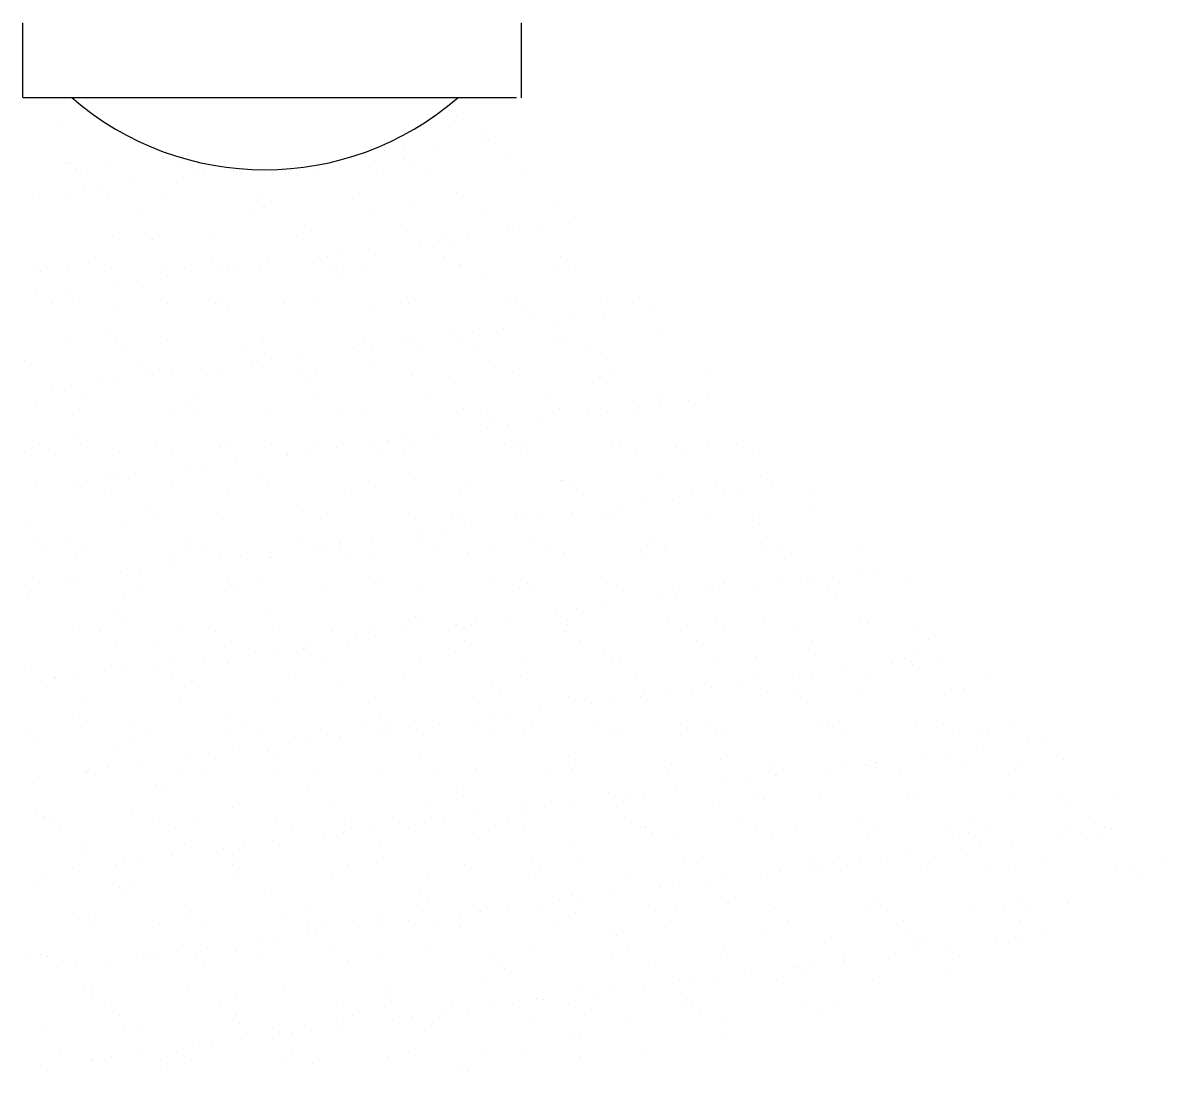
# Model space of a CAD drawing. Header units: metres. Extents: x -0.092 to 0.153, y -0.141 to 0.
# Drawn here: x 0 to 0.1526, y -0.1404 to 0 of the extents above; entities that cross this region are included whole.
import ezdxf

# ---------------------------------------------------------------- set-up
doc = ezdxf.new("R2010")
doc.units = ezdxf.units.M

# ---------------------------------------------------------------- blocks, each defined once
blk = doc.blocks.new('*X0')
at = {"color": 0}
for p, q in [((11.57469, 5.51392), (11.57469, 5.51392)), ((11.5749, 5.51457), (11.5749, 5.51457)), ((11.52222, 5.51317), (11.52222, 5.51317)), ((11.57837, 5.51208), (11.57837, 5.51208)), ((11.57199, 5.51077), (11.57199, 5.51077)), ((11.57879, 5.51167), (11.57879, 5.51167)), ((11.57929, 5.51124), (11.57929, 5.51124)), ((11.56533, 5.5099), (11.56533, 5.5099)), ((11.56793, 5.51024), (11.56793, 5.51024)), ((11.58145, 5.50924), (11.58145, 5.50924)), ((11.52253, 5.50815), (11.52253, 5.50815)), ((11.52303, 5.50831), (11.52303, 5.50831)), ((11.52395, 5.50746), (11.52395, 5.50746)), ((11.52857, 5.50816), (11.52857, 5.50816)), ((11.5381, 5.50818), (11.5381, 5.50818)), ((11.56334, 5.50769), (11.56334, 5.50769)), ((11.56795, 5.50875), (11.56795, 5.50875)), ((11.56924, 5.50823), (11.56924, 5.50823)), ((11.52464, 5.5068), (11.52464, 5.5068)), ((11.53841, 5.50635), (11.53841, 5.50635)), ((11.54021, 5.50683), (11.54021, 5.50683)), ((11.54101, 5.50669), (11.54101, 5.50669)), ((11.54508, 5.50723), (11.54508, 5.50723)), ((11.55578, 5.50686), (11.55578, 5.50686)), ((11.56426, 5.50685), (11.56426, 5.50685)), ((11.57135, 5.50689), (11.57135, 5.50689)), ((11.58364, 5.50725), (11.58364, 5.50725)), ((11.52495, 5.50458), (11.52495, 5.50458)), ((11.52755, 5.50492), (11.52755, 5.50492)), ((11.53162, 5.50546), (11.53162, 5.50546)), ((11.51816, 5.50369), (11.51816, 5.50369)), ((11.52254, 5.50353), (11.52254, 5.50353)), ((11.5283, 5.50348), (11.5283, 5.50348)), ((11.53562, 5.5037), (11.53562, 5.5037)), ((11.54831, 5.5033), (11.54831, 5.5033)), ((11.54841, 5.50364), (11.54841, 5.50364)), ((11.56192, 5.50412), (11.56192, 5.50412)), ((11.56861, 5.50286), (11.56861, 5.50286)), ((11.57501, 5.50429), (11.57501, 5.50429)), ((11.53223, 5.50197), (11.53223, 5.50197)), ((11.5478, 5.502), (11.5478, 5.502)), ((11.54923, 5.50246), (11.54923, 5.50246)), ((11.56337, 5.50203), (11.56337, 5.50203)), ((11.57894, 5.50205), (11.57894, 5.50205)), ((11.58862, 5.50269), (11.58862, 5.50269)), ((11.59006, 5.50021), (11.59006, 5.50021)), ((11.52888, 5.49852), (11.52888, 5.49852)), ((11.53328, 5.49892), (11.53328, 5.49892)), ((11.54238, 5.49901), (11.54238, 5.49901)), ((11.55358, 5.49847), (11.55358, 5.49847)), ((11.55547, 5.49918), (11.55547, 5.49918)), ((11.56826, 5.49912), (11.56826, 5.49912)), ((11.57359, 5.4983), (11.57359, 5.4983)), ((11.5766, 5.49844), (11.5766, 5.49844)), ((11.58177, 5.4996), (11.58177, 5.4996)), ((11.5834, 5.49933), (11.5834, 5.49933)), ((11.586, 5.49967), (11.586, 5.49967)), ((11.5342, 5.49807), (11.5342, 5.49807)), ((11.56994, 5.49756), (11.56994, 5.49756)), ((11.57254, 5.4979), (11.57254, 5.4979)), ((11.57451, 5.49746), (11.57451, 5.49746)), ((11.52657, 5.49563), (11.52657, 5.49563)), ((11.54214, 5.49566), (11.54214, 5.49566)), ((11.55648, 5.49579), (11.55648, 5.49579)), ((11.55771, 5.49568), (11.55771, 5.49568)), ((11.55908, 5.49613), (11.55908, 5.49613)), ((11.56315, 5.49666), (11.56315, 5.49666)), ((11.57328, 5.49571), (11.57328, 5.49571)), ((11.58885, 5.49574), (11.58885, 5.49574)), ((11.51825, 5.49453), (11.51825, 5.49453)), ((11.51917, 5.49368), (11.51917, 5.49368)), ((11.52285, 5.4939), (11.52285, 5.4939)), ((11.52868, 5.49428), (11.52868, 5.49428)), ((11.53594, 5.49406), (11.53594, 5.49406)), ((11.53855, 5.49408), (11.53855, 5.49408)), ((11.54302, 5.49401), (11.54302, 5.49401)), ((11.54425, 5.49431), (11.54425, 5.49431)), ((11.54562, 5.49436), (11.54562, 5.49436)), ((11.54873, 5.494), (11.54873, 5.494)), ((11.54969, 5.49489), (11.54969, 5.49489)), ((11.55856, 5.49391), (11.55856, 5.49391)), ((11.55982, 5.49434), (11.55982, 5.49434)), ((11.56223, 5.49449), (11.56223, 5.49449)), ((11.57532, 5.49466), (11.57532, 5.49466)), ((11.57539, 5.49437), (11.57539, 5.49437)), ((11.58811, 5.4946), (11.58811, 5.4946)), ((11.59096, 5.4944), (11.59096, 5.4944)), ((11.52956, 5.49224), (11.52956, 5.49224)), ((11.53216, 5.49258), (11.53216, 5.49258)), ((11.53623, 5.49312), (11.53623, 5.49312)), ((11.55948, 5.49307), (11.55948, 5.49307)), ((11.57886, 5.49347), (11.57886, 5.49347)), ((11.5187, 5.49081), (11.5187, 5.49081)), ((11.52277, 5.49135), (11.52277, 5.49135)), ((11.5207, 5.48942), (11.5207, 5.48942)), ((11.52352, 5.4897), (11.52352, 5.4897)), ((11.53627, 5.48945), (11.53627, 5.48945)), ((11.5427, 5.48938), (11.5427, 5.48938)), ((11.54353, 5.48952), (11.54353, 5.48952)), ((11.55184, 5.48948), (11.55184, 5.48948)), ((11.55579, 5.48954), (11.55579, 5.48954)), ((11.56383, 5.48908), (11.56383, 5.48908)), ((11.56741, 5.48951), (11.56741, 5.48951)), ((11.56858, 5.48948), (11.56858, 5.48948)), ((11.58208, 5.48997), (11.58208, 5.48997)), ((11.58298, 5.48953), (11.58298, 5.48953)), ((11.59517, 5.49014), (11.59517, 5.49014)), ((11.59855, 5.48956), (11.59855, 5.48956)), ((11.5292, 5.48889), (11.5292, 5.48889)), ((11.54445, 5.48868), (11.54445, 5.48868)), ((11.58384, 5.48891), (11.58384, 5.48891)), ((11.58476, 5.48807), (11.58476, 5.48807)), ((11.59467, 5.48787), (11.59467, 5.48787)), ((11.60146, 5.48876), (11.60146, 5.48876)), ((11.58121, 5.4861), (11.58121, 5.4861)), ((11.58801, 5.48699), (11.58801, 5.48699)), ((11.59061, 5.48733), (11.59061, 5.48733)), ((11.5285, 5.48514), (11.5285, 5.48514)), ((11.5488, 5.48469), (11.5488, 5.48469)), ((11.56255, 5.48486), (11.56255, 5.48486)), ((11.5688, 5.48452), (11.5688, 5.48452)), ((11.57455, 5.48522), (11.57455, 5.48522)), ((11.57564, 5.48502), (11.57564, 5.48502)), ((11.57715, 5.48556), (11.57715, 5.48556)), ((11.58843, 5.48496), (11.58843, 5.48496)), ((11.60193, 5.48545), (11.60193, 5.48545)), ((11.52317, 5.48426), (11.52317, 5.48426)), ((11.52942, 5.48429), (11.52942, 5.48429)), ((11.53061, 5.48311), (11.53061, 5.48311)), ((11.53625, 5.48443), (11.53625, 5.48443)), ((11.54618, 5.48314), (11.54618, 5.48314)), ((11.54904, 5.48437), (11.54904, 5.48437)), ((11.56109, 5.48345), (11.56109, 5.48345)), ((11.56175, 5.48316), (11.56175, 5.48316)), ((11.56369, 5.48379), (11.56369, 5.48379)), ((11.56776, 5.48432), (11.56776, 5.48432)), ((11.56973, 5.48368), (11.56973, 5.48368)), ((11.57732, 5.48319), (11.57732, 5.48319)), ((11.58911, 5.48408), (11.58911, 5.48408)), ((11.59289, 5.48322), (11.59289, 5.48322)), ((11.51714, 5.48174), (11.51714, 5.48174)), ((11.53271, 5.48176), (11.53271, 5.48176)), ((11.54763, 5.48167), (11.54763, 5.48167)), ((11.54829, 5.48179), (11.54829, 5.48179)), ((11.55023, 5.48202), (11.55023, 5.48202)), ((11.5543, 5.48255), (11.5543, 5.48255)), ((11.56386, 5.48182), (11.56386, 5.48182)), ((11.57943, 5.48185), (11.57943, 5.48185)), ((11.595, 5.48188), (11.595, 5.48188)), ((11.53377, 5.48031), (11.53377, 5.48031)), ((11.53417, 5.4799), (11.53417, 5.4799)), ((11.53677, 5.48025), (11.53677, 5.48025)), ((11.54084, 5.48078), (11.54084, 5.48078)), ((11.55377, 5.48013), (11.55377, 5.48013)), ((11.5561, 5.47991), (11.5561, 5.47991)), ((11.5824, 5.48033), (11.5824, 5.48033)), ((11.59549, 5.4805), (11.59549, 5.4805)), ((11.60828, 5.48044), (11.60828, 5.48044)), ((11.52331, 5.47847), (11.52331, 5.47847)), ((11.52738, 5.47901), (11.52738, 5.47901)), ((11.52951, 5.47926), (11.52951, 5.47926)), ((11.54301, 5.47974), (11.54301, 5.47974)), ((11.5547, 5.47929), (11.5547, 5.47929)), ((11.56889, 5.47985), (11.56889, 5.47985)), ((11.57408, 5.47969), (11.57408, 5.47969)), ((11.59408, 5.47952), (11.59408, 5.47952)), ((11.595, 5.47868), (11.595, 5.47868)), ((11.52071, 5.47813), (11.52071, 5.47813)), ((11.52473, 5.4769), (11.52473, 5.4769)), ((11.5403, 5.47693), (11.5403, 5.47693)), ((11.55588, 5.47696), (11.55588, 5.47696)), ((11.57145, 5.47698), (11.57145, 5.47698)), ((11.58702, 5.47701), (11.58702, 5.47701)), ((11.60259, 5.47704), (11.60259, 5.47704)), ((11.51874, 5.47592), (11.51874, 5.47592)), ((11.53874, 5.47575), (11.53874, 5.47575)), ((11.57595, 5.47539), (11.57595, 5.47539)), ((11.58874, 5.47533), (11.58874, 5.47533)), ((11.59928, 5.47553), (11.59928, 5.47553)), ((11.60225, 5.47581), (11.60225, 5.47581)), ((11.60607, 5.47642), (11.60607, 5.47642)), ((11.60868, 5.47677), (11.60868, 5.47677)), ((11.52348, 5.47463), (11.52348, 5.47463)), ((11.53657, 5.4748), (11.53657, 5.4748)), ((11.53966, 5.4749), (11.53966, 5.4749)), ((11.54936, 5.47473), (11.54936, 5.47473)), ((11.55905, 5.4753), (11.55905, 5.4753)), ((11.56286, 5.47522), (11.56286, 5.47522)), ((11.57905, 5.47513), (11.57905, 5.47513)), ((11.57997, 5.47429), (11.57997, 5.47429)), ((11.59262, 5.47465), (11.59262, 5.47465)), ((11.59522, 5.47499), (11.59522, 5.47499)), ((11.59935, 5.47469), (11.59935, 5.47469)), ((11.57916, 5.47288), (11.57916, 5.47288)), ((11.58176, 5.47322), (11.58176, 5.47322)), ((11.58582, 5.47376), (11.58582, 5.47376)), ((11.52371, 5.47136), (11.52371, 5.47136)), ((11.54401, 5.47092), (11.54401, 5.47092)), ((11.56402, 5.47074), (11.56402, 5.47074)), ((11.5657, 5.47111), (11.5657, 5.47111)), ((11.5683, 5.47145), (11.5683, 5.47145)), ((11.57237, 5.47199), (11.57237, 5.47199)), ((11.5958, 5.47087), (11.5958, 5.47087)), ((11.60859, 5.47081), (11.60859, 5.47081)), ((11.51703, 5.46968), (11.51703, 5.46968)), ((11.51907, 5.47056), (11.51907, 5.47056)), ((11.52118, 5.46921), (11.52118, 5.46921)), ((11.52463, 5.47051), (11.52463, 5.47051)), ((11.52983, 5.46962), (11.52983, 5.46962)), ((11.53464, 5.47059), (11.53464, 5.47059)), ((11.53675, 5.46924), (11.53675, 5.46924)), ((11.54333, 5.47011), (11.54333, 5.47011)), ((11.55021, 5.47061), (11.55021, 5.47061)), ((11.55224, 5.46934), (11.55224, 5.46934)), ((11.55232, 5.46927), (11.55232, 5.46927)), ((11.55484, 5.46968), (11.55484, 5.46968)), ((11.55642, 5.47028), (11.55642, 5.47028)), ((11.55891, 5.47021), (11.55891, 5.47021)), ((11.56494, 5.4699), (11.56494, 5.4699)), ((11.56579, 5.47064), (11.56579, 5.47064)), ((11.56789, 5.4693), (11.56789, 5.4693)), ((11.56921, 5.47021), (11.56921, 5.47021)), ((11.58136, 5.47067), (11.58136, 5.47067)), ((11.58271, 5.4707), (11.58271, 5.4707)), ((11.58346, 5.46933), (11.58346, 5.46933)), ((11.58432, 5.4703), (11.58432, 5.4703)), ((11.59693, 5.4707), (11.59693, 5.4707)), ((11.59904, 5.46936), (11.59904, 5.46936)), ((11.60433, 5.47013), (11.60433, 5.47013)), ((11.60525, 5.46928), (11.60525, 5.46928)), ((11.6125, 5.47073), (11.6125, 5.47073)), ((11.61461, 5.46938), (11.61461, 5.46938)), ((11.54138, 5.46791), (11.54138, 5.46791)), ((11.54545, 5.46844), (11.54545, 5.46844)), ((11.52898, 5.46653), (11.52898, 5.46653)), ((11.53199, 5.46667), (11.53199, 5.46667)), ((11.53878, 5.46756), (11.53878, 5.46756)), ((11.54899, 5.46635), (11.54899, 5.46635)), ((11.60256, 5.46618), (11.60256, 5.46618)), ((11.61565, 5.46635), (11.61565, 5.46635)), ((11.51853, 5.4649), (11.51853, 5.4649)), ((11.5238, 5.465), (11.5238, 5.465)), ((11.52532, 5.46579), (11.52532, 5.46579)), ((11.52792, 5.46613), (11.52792, 5.46613)), ((11.53688, 5.46516), (11.53688, 5.46516)), ((11.54967, 5.4651), (11.54967, 5.4651)), ((11.54991, 5.46551), (11.54991, 5.46551)), ((11.56318, 5.46559), (11.56318, 5.46559)), ((11.56929, 5.46591), (11.56929, 5.46591)), ((11.57627, 5.46575), (11.57627, 5.46575)), ((11.58906, 5.46569), (11.58906, 5.46569)), ((11.5893, 5.46574), (11.5893, 5.46574)), ((11.59022, 5.4649), (11.59022, 5.4649)), ((11.6096, 5.4653), (11.6096, 5.4653)), ((11.61735, 5.46496), (11.61735, 5.46496)), ((11.52877, 5.46438), (11.52877, 5.46438)), ((11.54434, 5.46441), (11.54434, 5.46441)), ((11.55991, 5.46444), (11.55991, 5.46444)), ((11.57548, 5.46446), (11.57548, 5.46446)), ((11.59106, 5.46449), (11.59106, 5.46449)), ((11.60389, 5.46319), (11.60389, 5.46319)), ((11.60663, 5.46452), (11.60663, 5.46452)), ((11.61068, 5.46408), (11.61068, 5.46408)), ((11.61329, 5.46443), (11.61329, 5.46443)), ((11.6222, 5.46455), (11.6222, 5.46455)), ((11.53396, 5.46197), (11.53396, 5.46197)), ((11.59723, 5.46231), (11.59723, 5.46231)), ((11.59983, 5.46266), (11.59983, 5.46266)), ((11.62241, 5.46166), (11.62241, 5.46166)), ((11.51735, 5.46005), (11.51735, 5.46005)), ((11.53488, 5.46112), (11.53488, 5.46112)), ((11.54364, 5.46047), (11.54364, 5.46047)), ((11.55426, 5.46152), (11.55426, 5.46152)), ((11.55673, 5.46064), (11.55673, 5.46064)), ((11.56952, 5.46058), (11.56952, 5.46058)), ((11.57427, 5.46135), (11.57427, 5.46135)), ((11.57519, 5.46051), (11.57519, 5.46051)), ((11.58303, 5.46107), (11.58303, 5.46107)), ((11.58377, 5.46054), (11.58377, 5.46054)), ((11.58637, 5.46088), (11.58637, 5.46088)), ((11.59043, 5.46142), (11.59043, 5.46142)), ((11.59457, 5.46091), (11.59457, 5.46091)), ((11.59612, 5.46123), (11.59612, 5.46123)), ((11.60891, 5.46117), (11.60891, 5.46117)), ((11.61458, 5.46074), (11.61458, 5.46074)), ((11.53014, 5.45999), (11.53014, 5.45999)), ((11.57031, 5.45877), (11.57031, 5.45877)), ((11.57291, 5.45911), (11.57291, 5.45911)), ((11.57698, 5.45965), (11.57698, 5.45965)), ((11.6155, 5.45989), (11.6155, 5.45989)), ((11.51893, 5.45758), (11.51893, 5.45758)), ((11.52311, 5.45804), (11.52311, 5.45804)), ((11.53868, 5.45807), (11.53868, 5.45807)), ((11.53923, 5.45714), (11.53923, 5.45714)), ((11.55425, 5.45809), (11.55425, 5.45809)), ((11.55685, 5.457), (11.55685, 5.457)), ((11.55945, 5.45734), (11.55945, 5.45734)), ((11.56352, 5.45787), (11.56352, 5.45787)), ((11.56982, 5.45812), (11.56982, 5.45812)), ((11.58539, 5.45815), (11.58539, 5.45815)), ((11.60097, 5.45818), (11.60097, 5.45818)), ((11.61654, 5.45821), (11.61654, 5.45821)), ((11.51985, 5.45673), (11.51985, 5.45673)), ((11.52522, 5.45669), (11.52522, 5.45669)), ((11.5372, 5.45553), (11.5372, 5.45553)), ((11.54079, 5.45672), (11.54079, 5.45672)), ((11.54599, 5.45557), (11.54599, 5.45557)), ((11.54999, 5.45547), (11.54999, 5.45547)), ((11.55006, 5.4561), (11.55006, 5.4561)), ((11.55636, 5.45675), (11.55636, 5.45675)), ((11.55924, 5.45696), (11.55924, 5.45696)), ((11.56016, 5.45612), (11.56016, 5.45612)), ((11.56349, 5.45595), (11.56349, 5.45595)), ((11.57193, 5.45678), (11.57193, 5.45678)), ((11.57658, 5.45612), (11.57658, 5.45612)), ((11.57954, 5.45652), (11.57954, 5.45652)), ((11.5875, 5.45681), (11.5875, 5.45681)), ((11.58937, 5.45606), (11.58937, 5.45606)), ((11.59955, 5.45635), (11.59955, 5.45635)), ((11.60047, 5.45551), (11.60047, 5.45551)), ((11.60288, 5.45655), (11.60288, 5.45655)), ((11.60307, 5.45684), (11.60307, 5.45684)), ((11.61596, 5.45671), (11.61596, 5.45671)), ((11.61864, 5.45686), (11.61864, 5.45686)), ((11.61985, 5.45591), (11.61985, 5.45591)), ((11.62875, 5.45665), (11.62875, 5.45665)), ((11.52411, 5.45536), (11.52411, 5.45536)), ((11.5366, 5.45433), (11.5366, 5.45433)), ((11.54339, 5.45523), (11.54339, 5.45523)), ((11.52314, 5.45256), (11.52314, 5.45256)), ((11.5242, 5.45275), (11.5242, 5.45275)), ((11.52993, 5.45345), (11.52993, 5.45345)), ((11.53253, 5.4538), (11.53253, 5.4538)), ((11.54421, 5.45258), (11.54421, 5.45258)), ((11.62196, 5.45262), (11.62196, 5.45262)), ((11.62875, 5.45352), (11.62875, 5.45352)), ((11.63136, 5.45386), (11.63136, 5.45386)), ((11.51724, 5.45183), (11.51724, 5.45183)), ((11.51908, 5.45202), (11.51908, 5.45202)), ((11.53281, 5.45186), (11.53281, 5.45186)), ((11.54513, 5.45173), (11.54513, 5.45173)), ((11.54838, 5.45189), (11.54838, 5.45189)), ((11.55705, 5.45101), (11.55705, 5.45101)), ((11.56395, 5.45192), (11.56395, 5.45192)), ((11.56451, 5.45213), (11.56451, 5.45213)), ((11.56984, 5.45095), (11.56984, 5.45095)), ((11.57952, 5.45194), (11.57952, 5.45194)), ((11.58334, 5.45143), (11.58334, 5.45143)), ((11.58452, 5.45196), (11.58452, 5.45196)), ((11.58544, 5.45112), (11.58544, 5.45112)), ((11.59509, 5.45197), (11.59509, 5.45197)), ((11.59643, 5.4516), (11.59643, 5.4516)), ((11.60482, 5.45152), (11.60482, 5.45152)), ((11.60922, 5.45154), (11.60922, 5.45154)), ((11.61066, 5.452), (11.61066, 5.452)), ((11.61529, 5.45175), (11.61529, 5.45175)), ((11.6179, 5.45209), (11.6179, 5.45209)), ((11.62273, 5.45202), (11.62273, 5.45202)), ((11.62483, 5.45135), (11.62483, 5.45135)), ((11.62623, 5.45203), (11.62623, 5.45203)), ((11.63581, 5.45219), (11.63581, 5.45219)), ((11.51766, 5.45041), (11.51766, 5.45041)), ((11.53045, 5.45035), (11.53045, 5.45035)), ((11.54396, 5.45084), (11.54396, 5.45084)), ((11.60184, 5.44997), (11.60184, 5.44997)), ((11.60444, 5.45032), (11.60444, 5.45032)), ((11.6085, 5.45085), (11.6085, 5.45085)), ((11.62575, 5.4505), (11.62575, 5.4505)), ((11.52918, 5.44819), (11.52918, 5.44819)), ((11.58838, 5.4482), (11.58838, 5.4482)), ((11.59098, 5.44854), (11.59098, 5.44854)), ((11.59504, 5.44908), (11.59504, 5.44908)), ((11.5301, 5.44734), (11.5301, 5.44734)), ((11.54948, 5.44775), (11.54948, 5.44775)), ((11.56381, 5.44632), (11.56381, 5.44632)), ((11.56949, 5.44757), (11.56949, 5.44757)), ((11.57041, 5.44673), (11.57041, 5.44673)), ((11.57492, 5.44643), (11.57492, 5.44643)), ((11.5769, 5.44649), (11.5769, 5.44649)), ((11.57752, 5.44677), (11.57752, 5.44677)), ((11.58159, 5.44731), (11.58159, 5.44731)), ((11.58969, 5.44642), (11.58969, 5.44642)), ((11.58979, 5.44713), (11.58979, 5.44713)), ((11.60319, 5.44691), (11.60319, 5.44691)), ((11.6098, 5.44696), (11.6098, 5.44696)), ((11.61628, 5.44708), (11.61628, 5.44708)), ((11.62907, 5.44702), (11.62907, 5.44702)), ((11.6301, 5.44652), (11.6301, 5.44652)), ((11.52443, 5.44573), (11.52443, 5.44573)), ((11.52715, 5.44552), (11.52715, 5.44552)), ((11.53751, 5.44589), (11.53751, 5.44589)), ((11.54272, 5.44555), (11.54272, 5.44555)), ((11.5503, 5.44583), (11.5503, 5.44583)), ((11.55829, 5.44557), (11.55829, 5.44557)), ((11.56406, 5.445), (11.56406, 5.445)), ((11.56813, 5.44554), (11.56813, 5.44554)), ((11.57386, 5.4456), (11.57386, 5.4456)), ((11.58943, 5.44563), (11.58943, 5.44563)), ((11.605, 5.44566), (11.605, 5.44566)), ((11.61072, 5.44612), (11.61072, 5.44612)), ((11.62057, 5.44569), (11.62057, 5.44569)), ((11.63614, 5.44572), (11.63614, 5.44572)), ((11.52926, 5.44417), (11.52926, 5.44417)), ((11.53445, 5.44336), (11.53445, 5.44336)), ((11.54483, 5.4442), (11.54483, 5.4442)), ((11.55467, 5.44376), (11.55467, 5.44376)), ((11.5604, 5.44423), (11.5604, 5.44423)), ((11.56146, 5.44466), (11.56146, 5.44466)), ((11.57597, 5.44426), (11.57597, 5.44426)), ((11.59154, 5.44429), (11.59154, 5.44429)), ((11.60711, 5.44432), (11.60711, 5.44432)), ((11.62268, 5.44434), (11.62268, 5.44434)), ((11.63825, 5.44437), (11.63825, 5.44437)), ((11.54121, 5.44199), (11.54121, 5.44199)), ((11.548, 5.44289), (11.548, 5.44289)), ((11.5506, 5.44323), (11.5506, 5.44323)), ((11.55446, 5.44319), (11.55446, 5.44319)), ((11.55538, 5.44234), (11.55538, 5.44234)), ((11.57476, 5.44274), (11.57476, 5.44274)), ((11.58366, 5.4418), (11.58366, 5.4418)), ((11.59477, 5.44257), (11.59477, 5.44257)), ((11.59675, 5.44197), (11.59675, 5.44197)), ((11.60954, 5.4419), (11.60954, 5.4419)), ((11.61507, 5.44213), (11.61507, 5.44213)), ((11.62304, 5.44239), (11.62304, 5.44239)), ((11.63508, 5.44196), (11.63508, 5.44196)), ((11.63613, 5.44256), (11.63613, 5.44256)), ((11.64003, 5.44206), (11.64003, 5.44206)), ((11.51798, 5.44078), (11.51798, 5.44078)), ((11.52775, 5.44022), (11.52775, 5.44022)), ((11.53077, 5.44072), (11.53077, 5.44072)), ((11.53454, 5.44111), (11.53454, 5.44111)), ((11.53714, 5.44146), (11.53714, 5.44146)), ((11.54427, 5.44121), (11.54427, 5.44121)), ((11.55736, 5.44137), (11.55736, 5.44137)), ((11.57015, 5.44131), (11.57015, 5.44131)), ((11.59569, 5.44173), (11.59569, 5.44173)), ((11.62657, 5.44028), (11.62657, 5.44028)), ((11.63336, 5.44118), (11.63336, 5.44118)), ((11.63597, 5.44152), (11.63597, 5.44152)), ((11.636, 5.44111), (11.636, 5.44111)), ((11.51942, 5.43897), (11.51942, 5.43897)), ((11.52108, 5.43934), (11.52108, 5.43934)), ((11.52128, 5.43931), (11.52128, 5.43931)), ((11.52369, 5.43969), (11.52369, 5.43969)), ((11.53685, 5.43934), (11.53685, 5.43934)), ((11.53943, 5.4388), (11.53943, 5.4388)), ((11.55242, 5.43937), (11.55242, 5.43937)), ((11.56799, 5.43939), (11.56799, 5.43939)), ((11.58356, 5.43942), (11.58356, 5.43942)), ((11.59913, 5.43945), (11.59913, 5.43945)), ((11.6147, 5.43948), (11.6147, 5.43948)), ((11.6199, 5.43941), (11.6199, 5.43941)), ((11.62251, 5.43975), (11.62251, 5.43975)), ((11.63027, 5.43951), (11.63027, 5.43951)), ((11.64584, 5.43954), (11.64584, 5.43954)), ((11.54035, 5.43795), (11.54035, 5.43795)), ((11.55973, 5.43835), (11.55973, 5.43835)), ((11.57974, 5.43818), (11.57974, 5.43818)), ((11.58066, 5.43734), (11.58066, 5.43734)), ((11.60004, 5.43774), (11.60004, 5.43774)), ((11.60351, 5.43728), (11.60351, 5.43728)), ((11.60645, 5.43763), (11.60645, 5.43763)), ((11.60905, 5.43798), (11.60905, 5.43798)), ((11.61311, 5.43851), (11.61311, 5.43851)), ((11.61659, 5.43744), (11.61659, 5.43744)), ((11.62005, 5.43757), (11.62005, 5.43757)), ((11.62938, 5.43738), (11.62938, 5.43738)), ((11.64289, 5.43787), (11.64289, 5.43787)), ((11.52474, 5.43609), (11.52474, 5.43609)), ((11.53783, 5.43626), (11.53783, 5.43626)), ((11.55062, 5.4362), (11.55062, 5.4362)), ((11.56412, 5.43669), (11.56412, 5.43669)), ((11.57721, 5.43685), (11.57721, 5.43685)), ((11.59, 5.43679), (11.59, 5.43679)), ((11.59299, 5.43586), (11.59299, 5.43586)), ((11.59559, 5.43621), (11.59559, 5.43621)), ((11.59965, 5.43674), (11.59965, 5.43674)), ((11.62097, 5.43672), (11.62097, 5.43672)), ((11.64035, 5.43713), (11.64035, 5.43713)), ((11.5244, 5.43441), (11.5244, 5.43441)), ((11.58213, 5.43443), (11.58213, 5.43443)), ((11.5862, 5.43497), (11.5862, 5.43497)), ((11.52532, 5.43356), (11.52532, 5.43356)), ((11.53119, 5.433), (11.53119, 5.433)), ((11.5447, 5.43397), (11.5447, 5.43397)), ((11.54676, 5.43302), (11.54676, 5.43302)), ((11.56233, 5.43305), (11.56233, 5.43305)), ((11.56471, 5.43379), (11.56471, 5.43379)), ((11.56563, 5.43295), (11.56563, 5.43295)), ((11.56867, 5.43266), (11.56867, 5.43266)), ((11.57274, 5.4332), (11.57274, 5.4332)), ((11.5779, 5.43308), (11.5779, 5.43308)), ((11.57953, 5.43409), (11.57953, 5.43409)), ((11.58501, 5.43335), (11.58501, 5.43335)), ((11.59347, 5.43311), (11.59347, 5.43311)), ((11.60501, 5.43318), (11.60501, 5.43318)), ((11.60904, 5.43314), (11.60904, 5.43314)), ((11.62336, 5.43276), (11.62336, 5.43276)), ((11.62461, 5.43317), (11.62461, 5.43317)), ((11.62532, 5.43274), (11.62532, 5.43274)), ((11.63644, 5.43292), (11.63644, 5.43292)), ((11.64018, 5.43319), (11.64018, 5.43319)), ((11.64923, 5.43286), (11.64923, 5.43286)), ((11.51773, 5.43163), (11.51773, 5.43163)), ((11.51829, 5.43115), (11.51829, 5.43115)), ((11.53108, 5.43109), (11.53108, 5.43109)), ((11.5333, 5.43165), (11.5333, 5.43165)), ((11.54459, 5.43157), (11.54459, 5.43157)), ((11.54887, 5.43168), (11.54887, 5.43168)), ((11.55768, 5.43174), (11.55768, 5.43174)), ((11.55928, 5.43143), (11.55928, 5.43143)), ((11.56444, 5.43171), (11.56444, 5.43171)), ((11.56607, 5.43232), (11.56607, 5.43232)), ((11.57047, 5.43168), (11.57047, 5.43168)), ((11.58001, 5.43174), (11.58001, 5.43174)), ((11.58397, 5.43216), (11.58397, 5.43216)), ((11.59558, 5.43177), (11.59558, 5.43177)), ((11.59706, 5.43233), (11.59706, 5.43233)), ((11.60594, 5.43234), (11.60594, 5.43234)), ((11.60985, 5.43227), (11.60985, 5.43227)), ((11.61115, 5.43179), (11.61115, 5.43179)), ((11.62672, 5.43182), (11.62672, 5.43182)), ((11.64229, 5.43185), (11.64229, 5.43185)), ((11.64532, 5.43257), (11.64532, 5.43257)), ((11.64625, 5.43172), (11.64625, 5.43172)), ((11.52967, 5.42958), (11.52967, 5.42958)), ((11.54582, 5.42965), (11.54582, 5.42965)), ((11.55261, 5.43055), (11.55261, 5.43055)), ((11.55521, 5.43089), (11.55521, 5.43089)), ((11.64464, 5.42972), (11.64464, 5.42972)), ((11.65143, 5.43061), (11.65143, 5.43061)), ((11.65404, 5.43095), (11.65404, 5.43095)), ((11.53915, 5.42878), (11.53915, 5.42878)), ((11.54175, 5.42912), (11.54175, 5.42912)), ((11.54967, 5.42941), (11.54967, 5.42941)), ((11.5506, 5.42856), (11.5506, 5.42856)), ((11.56998, 5.42896), (11.56998, 5.42896)), ((11.58998, 5.42879), (11.58998, 5.42879)), ((11.61029, 5.42835), (11.61029, 5.42835)), ((11.63029, 5.42818), (11.63029, 5.42818)), ((11.63797, 5.42884), (11.63797, 5.42884)), ((11.64058, 5.42918), (11.64058, 5.42918)), ((11.6432, 5.42824), (11.6432, 5.42824)), ((11.65629, 5.4284), (11.65629, 5.4284)), ((11.52532, 5.42679), (11.52532, 5.42679)), ((11.52569, 5.427), (11.52569, 5.427)), ((11.5283, 5.42735), (11.5283, 5.42735)), ((11.53236, 5.42788), (11.53236, 5.42788)), ((11.53814, 5.42663), (11.53814, 5.42663)), ((11.54089, 5.42682), (11.54089, 5.42682)), ((11.55093, 5.42656), (11.55093, 5.42656)), ((11.55646, 5.42685), (11.55646, 5.42685)), ((11.56444, 5.42705), (11.56444, 5.42705)), ((11.57203, 5.42687), (11.57203, 5.42687)), ((11.57753, 5.42722), (11.57753, 5.42722)), ((11.5876, 5.4269), (11.5876, 5.4269)), ((11.59032, 5.42716), (11.59032, 5.42716)), ((11.59091, 5.42795), (11.59091, 5.42795)), ((11.60317, 5.42693), (11.60317, 5.42693)), ((11.60382, 5.42764), (11.60382, 5.42764)), ((11.61691, 5.42781), (11.61691, 5.42781)), ((11.61874, 5.42696), (11.61874, 5.42696)), ((11.62451, 5.42707), (11.62451, 5.42707)), ((11.62712, 5.42741), (11.62712, 5.42741)), ((11.6297, 5.42775), (11.6297, 5.42775)), ((11.63118, 5.42795), (11.63118, 5.42795)), ((11.63122, 5.42733), (11.63122, 5.42733)), ((11.63431, 5.42699), (11.63431, 5.42699)), ((11.64988, 5.42702), (11.64988, 5.42702)), ((11.6506, 5.42774), (11.6506, 5.42774)), ((11.5189, 5.42611), (11.5189, 5.42611)), ((11.52506, 5.42646), (11.52506, 5.42646)), ((11.53464, 5.42502), (11.53464, 5.42502)), ((11.61106, 5.4253), (11.61106, 5.4253)), ((11.61366, 5.42564), (11.61366, 5.42564)), ((11.61772, 5.42617), (11.61772, 5.42617)), ((11.53557, 5.42417), (11.53557, 5.42417)), ((11.55495, 5.42458), (11.55495, 5.42458)), ((11.57495, 5.4244), (11.57495, 5.4244)), ((11.57587, 5.42356), (11.57587, 5.42356)), ((11.59526, 5.42396), (11.59526, 5.42396)), ((11.5976, 5.42352), (11.5976, 5.42352)), ((11.6002, 5.42387), (11.6002, 5.42387)), ((11.60426, 5.4244), (11.60426, 5.4244)), ((11.61526, 5.42379), (11.61526, 5.42379)), ((11.66305, 5.42371), (11.66305, 5.42371)), ((11.5449, 5.42194), (11.5449, 5.42194)), ((11.55799, 5.4221), (11.55799, 5.4221)), ((11.57078, 5.42204), (11.57078, 5.42204)), ((11.58429, 5.42253), (11.58429, 5.42253)), ((11.58674, 5.42209), (11.58674, 5.42209)), ((11.59081, 5.42263), (11.59081, 5.42263)), ((11.59738, 5.4227), (11.59738, 5.4227)), ((11.61017, 5.42264), (11.61017, 5.42264)), ((11.61618, 5.42295), (11.61618, 5.42295)), ((11.62367, 5.42312), (11.62367, 5.42312)), ((11.63556, 5.42335), (11.63556, 5.42335)), ((11.63676, 5.42329), (11.63676, 5.42329)), ((11.64955, 5.42323), (11.64955, 5.42323)), ((11.65557, 5.42318), (11.65557, 5.42318)), ((11.65649, 5.42233), (11.65649, 5.42233)), ((11.51861, 5.42151), (11.51861, 5.42151)), ((11.51961, 5.42063), (11.51961, 5.42063)), ((11.51966, 5.42045), (11.51966, 5.42045)), ((11.5314, 5.42145), (11.5314, 5.42145)), ((11.53523, 5.42048), (11.53523, 5.42048)), ((11.5508, 5.4205), (11.5508, 5.4205)), ((11.56637, 5.42053), (11.56637, 5.42053)), ((11.57735, 5.42086), (11.57735, 5.42086)), ((11.58194, 5.42056), (11.58194, 5.42056)), ((11.58414, 5.42175), (11.58414, 5.42175)), ((11.59751, 5.42059), (11.59751, 5.42059)), ((11.61308, 5.42062), (11.61308, 5.42062)), ((11.62865, 5.42065), (11.62865, 5.42065)), ((11.64422, 5.42067), (11.64422, 5.42067)), ((11.65979, 5.4207), (11.65979, 5.4207)), ((11.52053, 5.41978), (11.52053, 5.41978)), ((11.52176, 5.4191), (11.52176, 5.4191)), ((11.53733, 5.41913), (11.53733, 5.41913)), ((11.53992, 5.42019), (11.53992, 5.42019)), ((11.55291, 5.41916), (11.55291, 5.41916)), ((11.55992, 5.42002), (11.55992, 5.42002)), ((11.56084, 5.41917), (11.56084, 5.41917)), ((11.56389, 5.41909), (11.56389, 5.41909)), ((11.56848, 5.41919), (11.56848, 5.41919)), ((11.57068, 5.41998), (11.57068, 5.41998)), ((11.57328, 5.42032), (11.57328, 5.42032)), ((11.58022, 5.41957), (11.58022, 5.41957)), ((11.58405, 5.41922), (11.58405, 5.41922)), ((11.59962, 5.41925), (11.59962, 5.41925)), ((11.60023, 5.4194), (11.60023, 5.4194)), ((11.61519, 5.41927), (11.61519, 5.41927)), ((11.62053, 5.41896), (11.62053, 5.41896)), ((11.63076, 5.4193), (11.63076, 5.4193)), ((11.64633, 5.41933), (11.64633, 5.41933)), ((11.6619, 5.41936), (11.6619, 5.41936)), ((11.66271, 5.41915), (11.66271, 5.41915)), ((11.55043, 5.41731), (11.55043, 5.41731)), ((11.55722, 5.41821), (11.55722, 5.41821)), ((11.55982, 5.41855), (11.55982, 5.41855)), ((11.56475, 5.41742), (11.56475, 5.41742)), ((11.57784, 5.41758), (11.57784, 5.41758)), ((11.59063, 5.41752), (11.59063, 5.41752)), ((11.60115, 5.41856), (11.60115, 5.41856)), ((11.60414, 5.41801), (11.60414, 5.41801)), ((11.61722, 5.41818), (11.61722, 5.41818)), ((11.63001, 5.41811), (11.63001, 5.41811)), ((11.64054, 5.41879), (11.64054, 5.41879)), ((11.64146, 5.41794), (11.64146, 5.41794)), ((11.64352, 5.4186), (11.64352, 5.4186)), ((11.64925, 5.41738), (11.64925, 5.41738)), ((11.65604, 5.41827), (11.65604, 5.41827)), ((11.65661, 5.41877), (11.65661, 5.41877)), ((11.65865, 5.41862), (11.65865, 5.41862)), ((11.66084, 5.41835), (11.66084, 5.41835)), ((11.52488, 5.4158), (11.52488, 5.4158)), ((11.52537, 5.41682), (11.52537, 5.41682)), ((11.53846, 5.41699), (11.53846, 5.41699)), ((11.54376, 5.41644), (11.54376, 5.41644)), ((11.54636, 5.41678), (11.54636, 5.41678)), ((11.55125, 5.41693), (11.55125, 5.41693)), ((11.64258, 5.4165), (11.64258, 5.4165)), ((11.64519, 5.41684), (11.64519, 5.41684)), ((11.52935, 5.41427), (11.52935, 5.41427)), ((11.5303, 5.41466), (11.5303, 5.41466)), ((11.53291, 5.41501), (11.53291, 5.41501)), ((11.53697, 5.41554), (11.53697, 5.41554)), ((11.54489, 5.41563), (11.54489, 5.41563)), ((11.54492, 5.4143), (11.54492, 5.4143)), ((11.54581, 5.41478), (11.54581, 5.41478)), ((11.5605, 5.41433), (11.5605, 5.41433)), ((11.56519, 5.41518), (11.56519, 5.41518)), ((11.57607, 5.41435), (11.57607, 5.41435)), ((11.5852, 5.41501), (11.5852, 5.41501)), ((11.59164, 5.41438), (11.59164, 5.41438)), ((11.6055, 5.41457), (11.6055, 5.41457)), ((11.60721, 5.41441), (11.60721, 5.41441)), ((11.62278, 5.41444), (11.62278, 5.41444)), ((11.62551, 5.4144), (11.62551, 5.4144)), ((11.62912, 5.41473), (11.62912, 5.41473)), ((11.63173, 5.41507), (11.63173, 5.41507)), ((11.63579, 5.41561), (11.63579, 5.41561)), ((11.63835, 5.41447), (11.63835, 5.41447)), ((11.65392, 5.4145), (11.65392, 5.4145)), ((11.66949, 5.41452), (11.66949, 5.41452)), ((11.51945, 5.41324), (11.51945, 5.41324)), ((11.52351, 5.41377), (11.52351, 5.41377)), ((11.5846, 5.4129), (11.5846, 5.4129)), ((11.58612, 5.41417), (11.58612, 5.41417)), ((11.59769, 5.41306), (11.59769, 5.41306)), ((11.61048, 5.413), (11.61048, 5.413)), ((11.61567, 5.41296), (11.61567, 5.41296)), ((11.61827, 5.4133), (11.61827, 5.4133)), ((11.62233, 5.41384), (11.62233, 5.41384)), ((11.62399, 5.41349), (11.62399, 5.41349)), ((11.62643, 5.41355), (11.62643, 5.41355)), ((11.63707, 5.41365), (11.63707, 5.41365)), ((11.64581, 5.41396), (11.64581, 5.41396)), ((11.64986, 5.41359), (11.64986, 5.41359)), ((11.66337, 5.41408), (11.66337, 5.41408)), ((11.66582, 5.41379), (11.66582, 5.41379)), ((11.66674, 5.41294), (11.66674, 5.41294)), ((11.51892, 5.41188), (11.51892, 5.41188)), ((11.52986, 5.41124), (11.52986, 5.41124)), ((11.53171, 5.41182), (11.53171, 5.41182)), ((11.54522, 5.4123), (11.54522, 5.4123)), ((11.55831, 5.41247), (11.55831, 5.41247)), ((11.5711, 5.41241), (11.5711, 5.41241)), ((11.60481, 5.41153), (11.60481, 5.41153)), ((11.60887, 5.41206), (11.60887, 5.41206)), ((11.53078, 5.41039), (11.53078, 5.41039)), ((11.55016, 5.4108), (11.55016, 5.4108)), ((11.57017, 5.41062), (11.57017, 5.41062)), ((11.57109, 5.40978), (11.57109, 5.40978)), ((11.59047, 5.41018), (11.59047, 5.41018)), ((11.59135, 5.40976), (11.59135, 5.40976)), ((11.59542, 5.41029), (11.59542, 5.41029)), ((11.60221, 5.41119), (11.60221, 5.41119)), ((11.61048, 5.41001), (11.61048, 5.41001)), ((11.58196, 5.40852), (11.58196, 5.40852)), ((11.58875, 5.40941), (11.58875, 5.40941)), ((11.60445, 5.40837), (11.60445, 5.40837)), ((11.6114, 5.40917), (11.6114, 5.40917)), ((11.61754, 5.40854), (11.61754, 5.40854)), ((11.63033, 5.40848), (11.63033, 5.40848)), ((11.63078, 5.40957), (11.63078, 5.40957)), ((11.64383, 5.40897), (11.64383, 5.40897)), ((11.64826, 5.40815), (11.64826, 5.40815)), ((11.65079, 5.4094), (11.65079, 5.4094)), ((11.65171, 5.40855), (11.65171, 5.40855)), ((11.65692, 5.40913), (11.65692, 5.40913)), ((11.52369, 5.40793), (11.52369, 5.40793)), ((11.52569, 5.40719), (11.52569, 5.40719)), ((11.53877, 5.40736), (11.53877, 5.40736)), ((11.53926, 5.40796), (11.53926, 5.40796)), ((11.55156, 5.4073), (11.55156, 5.4073)), ((11.55483, 5.40798), (11.55483, 5.40798)), ((11.55694, 5.40664), (11.55694, 5.40664)), ((11.56507, 5.40778), (11.56507, 5.40778)), ((11.5685, 5.40675), (11.5685, 5.40675)), ((11.57041, 5.40801), (11.57041, 5.40801)), ((11.57251, 5.40667), (11.57251, 5.40667)), ((11.57529, 5.40764), (11.57529, 5.40764)), ((11.57789, 5.40798), (11.57789, 5.40798)), ((11.57816, 5.40795), (11.57816, 5.40795)), ((11.58598, 5.40804), (11.58598, 5.40804)), ((11.58808, 5.4067), (11.58808, 5.4067)), ((11.59095, 5.40789), (11.59095, 5.40789)), ((11.60155, 5.40807), (11.60155, 5.40807)), ((11.60366, 5.40673), (11.60366, 5.40673)), ((11.61712, 5.4081), (11.61712, 5.4081)), ((11.61923, 5.40675), (11.61923, 5.40675)), ((11.63269, 5.40813), (11.63269, 5.40813)), ((11.6348, 5.40678), (11.6348, 5.40678)), ((11.65037, 5.40681), (11.65037, 5.40681)), ((11.5258, 5.40658), (11.5258, 5.40658)), ((11.53513, 5.40641), (11.53513, 5.40641)), ((11.54137, 5.40661), (11.54137, 5.40661)), ((11.55514, 5.40624), (11.55514, 5.40624)), ((11.55606, 5.40539), (11.55606, 5.40539)), ((11.56183, 5.40587), (11.56183, 5.40587)), ((11.56443, 5.40621), (11.56443, 5.40621)), ((11.57544, 5.40579), (11.57544, 5.40579)), ((11.59545, 5.40562), (11.59545, 5.40562)), ((11.61575, 5.40518), (11.61575, 5.40518)), ((11.54837, 5.4041), (11.54837, 5.4041)), ((11.55097, 5.40444), (11.55097, 5.40444)), ((11.55504, 5.40498), (11.55504, 5.40498)), ((11.59637, 5.40478), (11.59637, 5.40478)), ((11.6243, 5.40385), (11.6243, 5.40385)), ((11.63576, 5.40501), (11.63576, 5.40501)), ((11.63668, 5.40416), (11.63668, 5.40416)), ((11.63739, 5.40402), (11.63739, 5.40402)), ((11.64719, 5.40416), (11.64719, 5.40416)), ((11.6498, 5.4045), (11.6498, 5.4045)), ((11.65018, 5.40396), (11.65018, 5.40396)), ((11.65386, 5.40504), (11.65386, 5.40504)), ((11.51924, 5.40224), (11.51924, 5.40224)), ((11.53203, 5.40218), (11.53203, 5.40218)), ((11.53491, 5.40233), (11.53491, 5.40233)), ((11.53752, 5.40267), (11.53752, 5.40267)), ((11.54158, 5.4032), (11.54158, 5.4032)), ((11.54553, 5.40267), (11.54553, 5.40267)), ((11.55862, 5.40284), (11.55862, 5.40284)), ((11.57141, 5.40278), (11.57141, 5.40278)), ((11.58492, 5.40326), (11.58492, 5.40326)), ((11.59801, 5.40343), (11.59801, 5.40343)), ((11.6108, 5.40337), (11.6108, 5.40337)), ((11.63373, 5.40239), (11.63373, 5.40239)), ((11.63634, 5.40273), (11.63634, 5.40273)), ((11.6404, 5.40327), (11.6404, 5.40327)), ((11.51782, 5.40172), (11.51782, 5.40172)), ((11.5201, 5.40202), (11.5201, 5.40202)), ((11.52145, 5.40055), (11.52145, 5.40055)), ((11.52406, 5.4009), (11.52406, 5.4009)), ((11.52812, 5.40143), (11.52812, 5.40143)), ((11.53339, 5.40175), (11.53339, 5.40175)), ((11.54011, 5.40185), (11.54011, 5.40185)), ((11.54103, 5.401), (11.54103, 5.401)), ((11.54896, 5.40178), (11.54896, 5.40178)), ((11.56041, 5.40141), (11.56041, 5.40141)), ((11.56453, 5.40181), (11.56453, 5.40181)), ((11.5801, 5.40183), (11.5801, 5.40183)), ((11.58042, 5.40123), (11.58042, 5.40123)), ((11.59568, 5.40186), (11.59568, 5.40186)), ((11.60072, 5.40079), (11.60072, 5.40079)), ((11.61125, 5.40189), (11.61125, 5.40189)), ((11.62028, 5.40062), (11.62028, 5.40062)), ((11.62073, 5.40062), (11.62073, 5.40062)), ((11.62288, 5.40096), (11.62288, 5.40096)), ((11.62682, 5.40192), (11.62682, 5.40192)), ((11.62694, 5.4015), (11.62694, 5.4015)), ((11.64239, 5.40195), (11.64239, 5.40195)), ((11.58134, 5.40039), (11.58134, 5.40039)), ((11.60942, 5.39919), (11.60942, 5.39919)), ((11.61348, 5.39972), (11.61348, 5.39972)), ((11.62165, 5.39978), (11.62165, 5.39978)), ((11.64103, 5.40018), (11.64103, 5.40018)), ((11.526, 5.39756), (11.526, 5.39756)), ((11.53909, 5.39772), (11.53909, 5.39772)), ((11.55188, 5.39766), (11.55188, 5.39766)), ((11.56538, 5.39815), (11.56538, 5.39815)), ((11.57847, 5.39832), (11.57847, 5.39832)), ((11.59126, 5.39825), (11.59126, 5.39825)), ((11.60003, 5.39795), (11.60003, 5.39795)), ((11.60477, 5.39874), (11.60477, 5.39874)), ((11.60682, 5.39885), (11.60682, 5.39885)), ((11.61785, 5.39891), (11.61785, 5.39891)), ((11.63064, 5.39885), (11.63064, 5.39885)), ((11.52508, 5.39746), (11.52508, 5.39746)), ((11.526, 5.39662), (11.526, 5.39662)), ((11.54538, 5.39702), (11.54538, 5.39702)), ((11.56539, 5.39685), (11.56539, 5.39685)), ((11.56631, 5.396), (11.56631, 5.396)), ((11.58569, 5.3964), (11.58569, 5.3964)), ((11.58657, 5.39618), (11.58657, 5.39618)), ((11.59336, 5.39707), (11.59336, 5.39707)), ((11.59596, 5.39742), (11.59596, 5.39742)), ((11.6057, 5.39623), (11.6057, 5.39623)), ((11.52773, 5.39541), (11.52773, 5.39541)), ((11.5433, 5.39544), (11.5433, 5.39544)), ((11.55887, 5.39546), (11.55887, 5.39546)), ((11.57444, 5.39549), (11.57444, 5.39549)), ((11.5799, 5.3953), (11.5799, 5.3953)), ((11.5825, 5.39565), (11.5825, 5.39565)), ((11.59001, 5.39552), (11.59001, 5.39552)), ((11.60559, 5.39555), (11.60559, 5.39555)), ((11.60662, 5.39539), (11.60662, 5.39539)), ((11.62116, 5.39558), (11.62116, 5.39558)), ((11.626, 5.39579), (11.626, 5.39579)), ((11.52984, 5.39406), (11.52984, 5.39406)), ((11.54541, 5.39409), (11.54541, 5.39409)), ((11.54585, 5.39304), (11.54585, 5.39304)), ((11.55894, 5.3932), (11.55894, 5.3932)), ((11.56098, 5.39412), (11.56098, 5.39412)), ((11.56644, 5.39353), (11.56644, 5.39353)), ((11.56904, 5.39387), (11.56904, 5.39387)), ((11.57173, 5.39314), (11.57173, 5.39314)), ((11.57311, 5.39441), (11.57311, 5.39441)), ((11.57655, 5.39415), (11.57655, 5.39415)), ((11.58523, 5.39363), (11.58523, 5.39363)), ((11.59212, 5.39418), (11.59212, 5.39418)), ((11.59832, 5.39379), (11.59832, 5.39379)), ((11.60769, 5.39421), (11.60769, 5.39421)), ((11.61111, 5.39373), (11.61111, 5.39373)), ((11.62326, 5.39423), (11.62326, 5.39423)), ((11.51955, 5.39261), (11.51955, 5.39261)), ((11.53035, 5.39263), (11.53035, 5.39263)), ((11.53234, 5.39255), (11.53234, 5.39255)), ((11.55036, 5.39246), (11.55036, 5.39246)), ((11.55128, 5.39161), (11.55128, 5.39161)), ((11.55298, 5.39176), (11.55298, 5.39176)), ((11.55558, 5.3921), (11.55558, 5.3921)), ((11.55965, 5.39264), (11.55965, 5.39264)), ((11.57066, 5.39202), (11.57066, 5.39202)), ((11.59067, 5.39184), (11.59067, 5.39184)), ((11.61097, 5.3914), (11.61097, 5.3914)), ((11.53952, 5.38999), (11.53952, 5.38999)), ((11.54213, 5.39033), (11.54213, 5.39033)), ((11.54619, 5.39086), (11.54619, 5.39086)), ((11.59159, 5.391), (11.59159, 5.391)), ((11.52186, 5.3892), (11.52186, 5.3892)), ((11.52867, 5.38856), (11.52867, 5.38856)), ((11.53273, 5.38909), (11.53273, 5.38909)), ((11.53743, 5.38923), (11.53743, 5.38923)), ((11.553, 5.38926), (11.553, 5.38926)), ((11.5657, 5.38851), (11.5657, 5.38851)), ((11.56857, 5.38928), (11.56857, 5.38928)), ((11.57879, 5.38868), (11.57879, 5.38868)), ((11.58414, 5.38931), (11.58414, 5.38931)), ((11.59158, 5.38862), (11.59158, 5.38862)), ((11.59971, 5.38934), (11.59971, 5.38934)), ((11.51927, 5.38732), (11.51927, 5.38732)), ((11.52606, 5.38822), (11.52606, 5.38822)), ((11.52632, 5.38792), (11.52632, 5.38792)), ((11.53533, 5.38807), (11.53533, 5.38807)), ((11.53625, 5.38722), (11.53625, 5.38722)), ((11.5394, 5.38809), (11.5394, 5.38809)), ((11.55219, 5.38803), (11.55219, 5.38803)), ((11.55563, 5.38763), (11.55563, 5.38763)), ((11.57564, 5.38745), (11.57564, 5.38745)), ((11.57656, 5.38661), (11.57656, 5.38661))]:
    blk.add_line(p, q, dxfattribs=at)

msp = doc.modelspace()

# ---------------------------------------------------------------- linework, layer by layer
for p, q in [((0.06683, -0.01006), (0.06683, 0)), ((0, -0.01), (0, 0))]:
    msp.add_line(p, q)
msp.add_lwpolyline([(0, -0.01), (0.06614, -0.01)])
msp.add_arc((0.03243, 0.01972), 0.03941, 228.9617, 311.0383)

# ---------------------------------------------------------------- block references
msp.add_blockref('*X0', (-11.51685, -5.52704))

doc.saveas('drawing.dxf')
